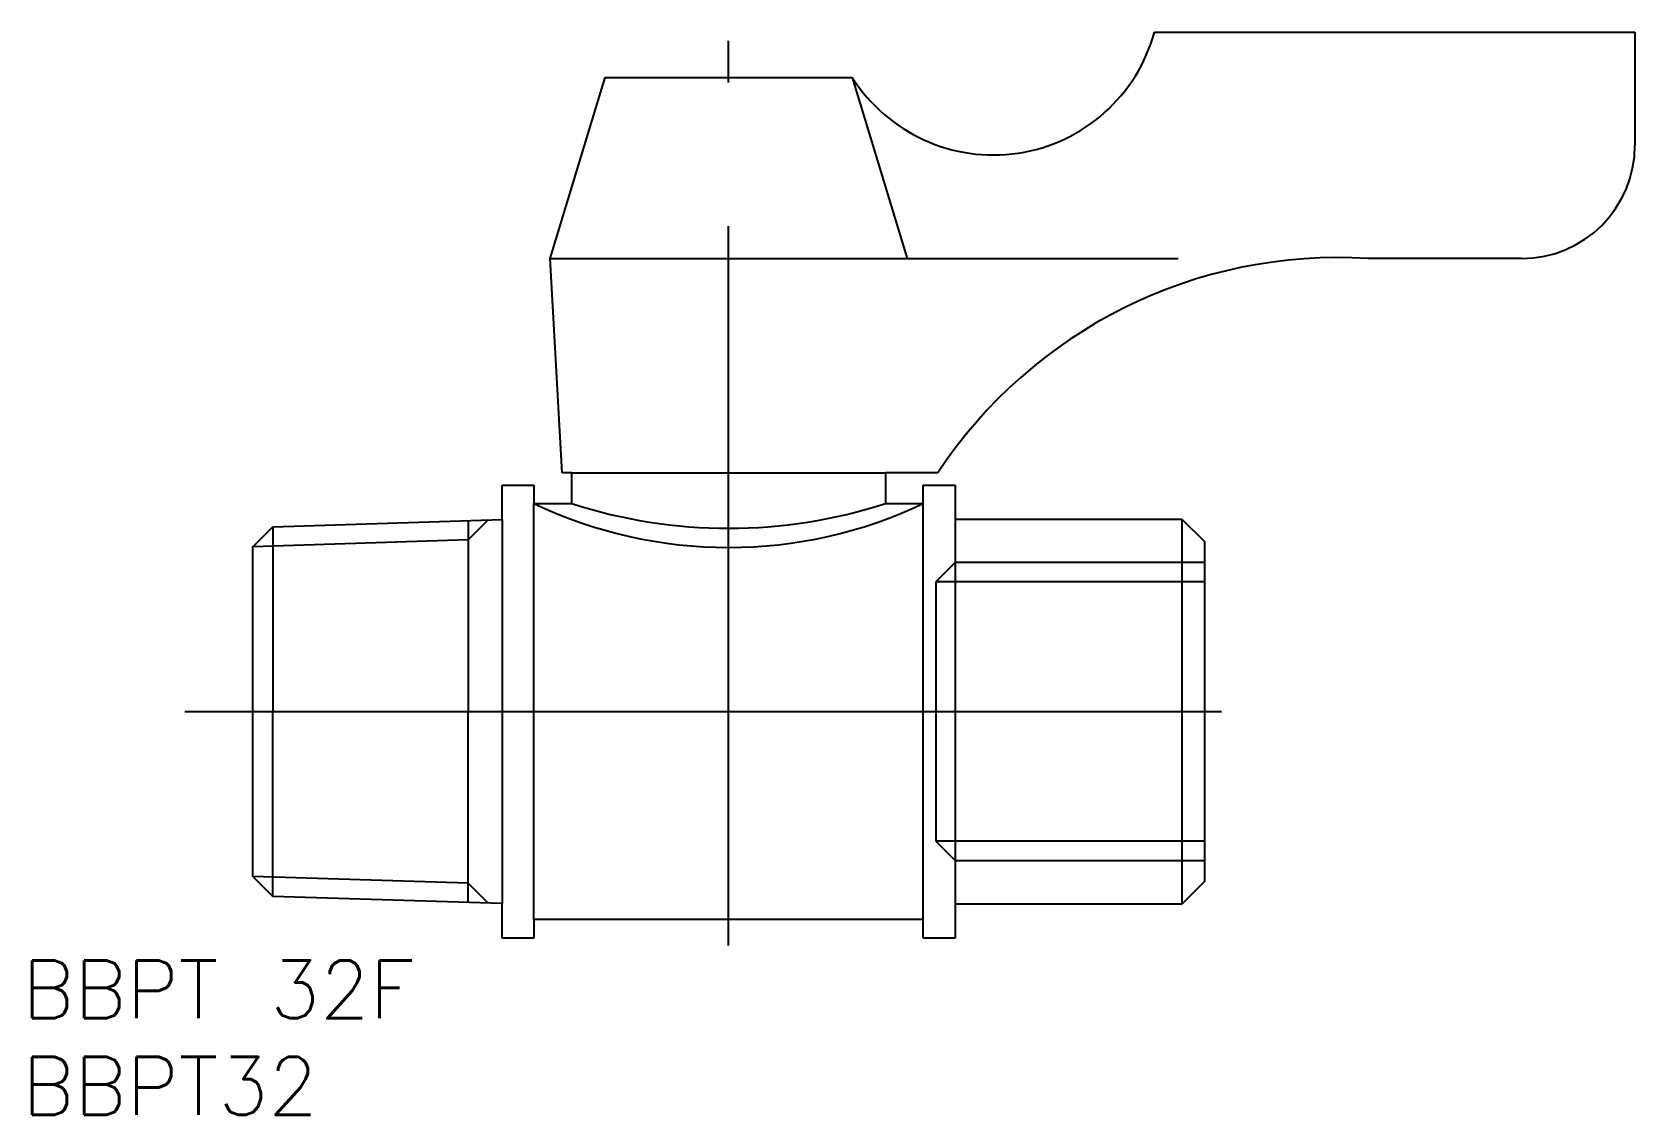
# Model space of a CAD drawing. Extents: x -40.7 to 30, y -17.8 to 30.
import ezdxf

# ---------------------------------------------------------------- set-up
doc = ezdxf.new("R2010")
doc.units = 0
doc.linetypes.add('CENTER', pattern=[50.8, 31.75, -6.35, 6.35, -6.35])
doc.linetypes.add('DASHED', pattern=[19.05, 12.7, -6.35])
doc.layers.get('0').update_dxf_attribs({"linetype": 'CONTINUOUS'})
doc.layers.add('CENTER', color=1, linetype='CENTER')
doc.styles.get("Standard").update_dxf_attribs({"font": 'txt.shx'})

msp = doc.modelspace()

# ---------------------------------------------------------------- linework, layer by layer
at = {"color": 7, "linetype": 'CONTINUOUS'}
for p, q in [((8.795, 30), (30, 30)), ((30, 30), (30, 25)), ((-17.878, 20), (-15.455, 28)), ((-15.455, 28), (-4.545, 28)), ((-4.545, 28), (-2.122, 20)), ((-17.878, 20), (9.835, 20)), ((-17.35, 10.537), (-17.878, 20)), ((25, 20), (18.219, 20)), ((-20, 10), (-18.59, 10)), ((-20, 8.476), (-20, 10)), ((-18.59, 10), (-18.59, 9.184)), ((-16.926, 10.537), (-17.35, 10.537)), ((-16.926, 9.184), (-16.926, 10.537)), ((-16.926, 10.537), (-3.074, 10.537)), ((-3.074, 10.537), (-3.074, 9.184)), ((-0.769, 10.537), (-3.074, 10.537)), ((-1.41, 10), (0, 10)), ((-1.41, 9.184), (-1.41, 10)), ((0, 10), (0, 8.5)), ((-18.59, -9.184), (-18.59, 9.184)), ((-18.59, 9.184), (-16.926, 9.184)), ((-3.074, 9.184), (-1.41, 9.184)), ((-1.41, -9.184), (-1.41, 9.184)), ((0, 8.5), (0, -8.5)), ((0, 8.5), (10, 8.5)), ((10, 8.5), (10, -8.5)), ((10, 8.5), (11, 7.5)), ((-31, 7.277), (-30.116, 8.16)), ((-30.116, 8.16), (-20, 8.476)), ((-30.116, 8.16), (-30.116, 0)), ((-21.5, 8.429), (-21.5, 0)), ((-20, 8.476), (-20, -8.476)), ((-31, -7.277), (-31, 7.277)), ((11, 7.5), (11, -7.5)), ((-30.116, -8.16), (-30.116, 0)), ((-21.5, -8.429), (-21.5, 0)), ((-30.116, -8.16), (-31, -7.277)), ((11, -7.5), (10, -8.5)), ((-20, -8.476), (-30.116, -8.16)), ((-20, -10), (-20, -8.476)), ((-18.59, -9.184), (-18.59, -10)), ((-1.41, -9.184), (-18.59, -9.184)), ((-1.41, -10), (-1.41, -9.184)), ((10, -8.5), (0, -8.5)), ((0, -8.5), (0, -10)), ((-18.59, -10), (-20, -10)), ((0, -10), (-1.41, -10))]:
    msp.add_line(p, q, dxfattribs=at)
at = {"color": 3, "linetype": 'CONTINUOUS'}
for p, q in [((-20.616, 8.457), (-21.5, 7.573)), ((-21.5, 7.573), (-31, 7.277)), ((-21.5, -7.573), (-31, -7.277)), ((-20.616, -8.457), (-21.5, -7.573))]:
    msp.add_line(p, q, dxfattribs=at)
at = {"color": 3, "linetype": 'DASHED'}
for p, q in [((0, 6.578), (-0.856, 5.722)), ((11, 6.578), (0, 6.578)), ((-0.856, 5.722), (-0.856, -5.723)), ((11, 5.722), (-0.856, 5.722)), ((11, -5.723), (-0.856, -5.723)), ((-0.856, -5.723), (0, -6.579)), ((0, -6.579), (11, -6.579))]:
    msp.add_line(p, q, dxfattribs=at)
at = {"color": 7, "linetype": 'CONTINUOUS'}
for centre, radius, start, end in [((1.684, 31.946), 7.373, 212.35309, 344.69997), ((25, 25), 5, 270, 0), ((16.886, -1.108), 21.15, 86.38739, 146.5912), ((-10, 27.241), 19.996, 244.55883, 295.44117), ((-10, 30.551), 22.461, 252.03912, 287.96088)]:
    msp.add_arc(centre, radius, start, end, dxfattribs=at)
at = {"layer": 'CENTER', "color": 1, "linetype": 'CENTER'}
for p, q in [((-10, -10.326), (-10, 29.619)), ((-34, 0), (-20, 0)), ((-20, 0), (14.082, 0))]:
    msp.add_line(p, q, dxfattribs=at)

# ---------------------------------------------------------------- texts
for s, p in [('BBPT 32F', (-41.182, -13.546)), ('BBPT32', (-41.182, -17.812))]:
    msp.add_text(s, height=2.5597).set_placement(p)

doc.saveas('drawing.dxf')
